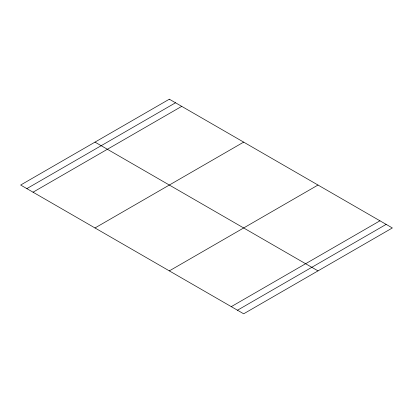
<?xml version="1.0" encoding="UTF-8"?>
<svg xmlns="http://www.w3.org/2000/svg" width="413" height="413" viewBox="0 0 413 413"><rect width="100%" height="100%" fill="white"/><g stroke="black" fill="none" stroke-linecap="round" stroke-linejoin="round"><path stroke-width="0.62" d="M26.845 188.617L175.525 102.775M33.04 192.195L181.72 106.353M94.99 227.961L243.67 142.118M169.33 270.882L318.01 185.039M231.28 306.647L379.96 220.805M237.475 310.225L386.155 224.383M94.99 142.118L318.01 270.882M169.33 99.203L20.65 185.039L243.67 313.797L392.35 227.961L169.33 99.203"/></g></svg>
